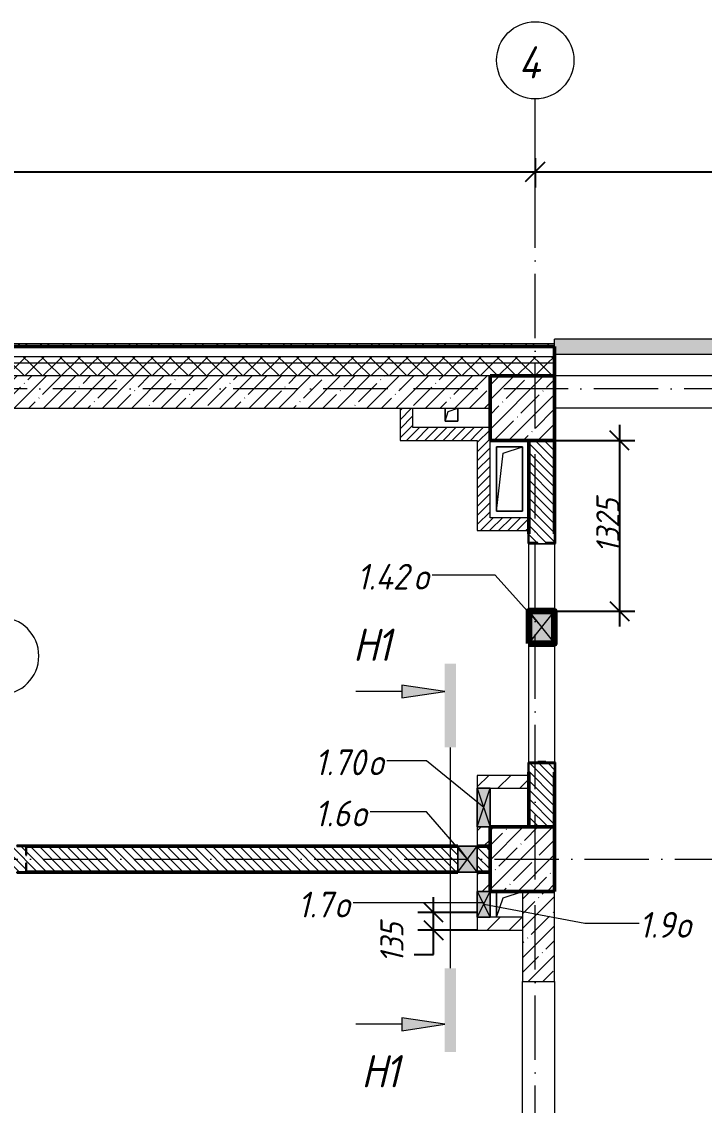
# Model space of a CAD drawing. Header units: millimetres. Extents: x -356862 to 418287, y 0 to 839748.
# Drawn here: x -175053 to -169752, y 501087 to 509497 of the extents above; entities that cross this region are included whole.
import ezdxf

# ---------------------------------------------------------------- set-up
doc = ezdxf.new("R2010")
doc.units = ezdxf.units.MM
doc.linetypes.add('200_ШТРИХ_ш1п0_6_', pattern=[160, 100, -60])
doc.linetypes.add('50_200_ШТРИХ_1Т_ш5_п1_п1_', pattern=[700, 500, -100, 0, -100])
for name, color, linetype, lineweight in [('9.7) Заделка 956 шт', 6, 'Continuous', 158), ('A-____-____-DIMS', 7, 'Continuous', 9), ('A-____-NOTE-TEXT', 7, 'Continuous', 9), ('A-____-NOTE-TEXT-1', 7, 'Continuous', 5), ('A-DETL-GENF-OTLN', 7, 'Continuous', 9), ('A-FLOR-____-OTLN', 7, 'Continuous', 9), ('A-GENM-____-MCUT', 7, 'Continuous', 25), ('A-GENM-____-OTLN', 7, 'Continuous', 9), ('A-GENM-____-OTLN-1', 7, 'Continuous', 25), ('A-GLAZ-____-IDEN', 7, 'Continuous', 9), ('A-GLAZ-____-OTLN', 7, 'Continuous', 9), ('A-WALL-____-MCUT-1', 7, 'Continuous', 9), ('A-WALL-____-MCUT-2', 7, 'Continuous', 50), ('A-WALL-____-MCUT-3', 7, 'Continuous', 9), ('A-WALL-____-OTLN', 7, 'Continuous', 9), ('A-WALL-____-PATT-1', 7, 'Continuous', 9), ('A-WALL-FNSH-MCUT-1', 7, 'Continuous', 9), ('I-WALL-____-OTLN', 7, 'Continuous', 9), ('S-COLS-____-MCUT', 7, 'Continuous', 50), ('S-COLS-____-OTLN', 7, 'Continuous', 9), ('S-GRID-____-IDEN', 7, 'Continuous', 9), ('S-GRID-____-OTLN-1', 7, '50_200_ШТРИХ_1Т_ш5_п1_п1_', 9)]:
    doc.layers.add(name, color=color, linetype=linetype, lineweight=lineweight)
for name, color, linetype, lineweight, true_color in [('A-AREA-IDEN-1', 7, 'Continuous', 9, 0x000000), ('A-DETL-GENF-OTLN-4', 9, '200_ШТРИХ_ш1п0_6_', 9, 0x808080), ('A-DETL-GENF-OTLN-5', 7, 'Continuous', 5, 0xc0c0c0), ('A-GLAZ-____-OTLN-1', 7, 'Continuous', 9, 0xc0c0c0)]:
    doc.layers.add(name, color=color, linetype=linetype, lineweight=lineweight, true_color=true_color)
doc.styles.add('ISOCPEUR_I', font='isocpeui.ttf', dxfattribs={"width": 0.9, "height": 2.5})
doc.styles.add('ISOCPEUR_I_10', font='isocpeui.ttf', dxfattribs={"width": 0.9, "height": 180})
doc.styles.add('ISOCPEUR_I_9', font='isocpeui.ttf', dxfattribs={"width": 0.9, "height": 250})
doc.dimstyles.new('ISO-1_8_0_9К_СРЕДНИЙ_Кладочные_3', dxfattribs={"dimscale": 304.8, "dimtxt": 179.276612, "dimasz": 0.492126, "dimexe": 0.393701, "dimexo": 0, "dimgap": 0, "dimtad": 1, "dimdec": 3, "dimrnd": 0.001, "dimdsep": 46, "dimtxsty": 'ISOCPEUR_I_10', "dimblk1": 'OBLIQUE', "dimblk2": 'OBLIQUE', "dimsah": 1, "dimcen": 0.09, "dimdle": 0.393701, "dimazin": 0, "dimtfac": 1, "dimtdec": 4, "dimtix": 1, "dimtmove": 0, "dimatfit": 3, "dimfxl": 1, "dimtvp": 1, "dimtolj": 1, "dimtzin": 0, "dimarcsym": 2})
doc.dimstyles.new('ISO-1_8_0_9К_СРЕДНИЙ_Кладочные_4', dxfattribs={"dimscale": 304.8, "dimtxt": 179.276612, "dimasz": 0.492126, "dimexe": 0.393701, "dimexo": 0, "dimgap": 0, "dimtad": 1, "dimdec": 3, "dimrnd": 0.001, "dimdsep": 46, "dimtxsty": 'ISOCPEUR_I_10', "dimblk1": 'OBLIQUE', "dimblk2": 'OBLIQUE', "dimsah": 1, "dimcen": 0.09, "dimdle": 0.393701, "dimazin": 0, "dimtfac": 1, "dimtdec": 4, "dimtix": 1, "dimtmove": 1, "dimatfit": 3, "dimfxl": 1, "dimtvp": 1, "dimtolj": 1, "dimtzin": 0, "dimarcsym": 2})
doc.dimstyles.new('ISO-2_5_0_9К_БОЛЬШОЙ_ОСИ', dxfattribs={"dimscale": 304.8, "dimtxt": 248.995294, "dimasz": 0.492126, "dimexe": 0.393701, "dimexo": 0, "dimgap": 0, "dimtad": 1, "dimdec": 0, "dimzin": 0, "dimdsep": 46, "dimtxsty": 'ISOCPEUR_I', "dimblk1": 'OBLIQUE', "dimblk2": 'OBLIQUE', "dimsah": 1, "dimcen": 0.09, "dimdle": 0.393701, "dimazin": 0, "dimtfac": 1, "dimtdec": 4, "dimtix": 1, "dimtmove": 0, "dimatfit": 3, "dimfxl": 1, "dimtvp": 1, "dimtolj": 1, "dimtzin": 0, "dimarcsym": 2})
pattern_1 = [(45, (-176515.07, 459015.94), (-70.71068, 70.71068), []), (135, (-176515.07, 459015.94), (-70.71068, -70.71068), [])]
pattern_2 = [(135, (-176515.067, 459015.94), (-35.35534, -35.35534), [])]
pattern_3 = [(45, (-176515.07, 459015.94), (-114.04925, 114.04925), []), (45, (-176401.02, 459015.94), (-114.04925, 114.04925), [201.612, -40.322, 3.353, -36.97])]
pattern_4 = [(45, (-176515.067, 459015.94), (-35.35534, 35.35534), [])]
pattern_5 = [(45, (-176515.07, 459015.94), (-84.8528, 84.8528), [])]

# ---------------------------------------------------------------- blocks, each defined once
blk = doc.blocks.new('BSC_Колонна _Прямоугольная - 500х500-V48-АР1_План отверстий 1 этажа в осях 1-64_А-ГГ')
at = {"layer": 'S-COLS-____-OTLN'}
h = blk.add_hatch(dxfattribs=at)
h.set_pattern_fill('FP_80', color=256, style=0, pattern_type=2)
h.set_pattern_definition([(45, (-5350, -47481.04), (-114.04925, 114.04925), []), (45, (-5235.95, -47481.04), (-114.04925, 114.04925), [201.613, -40.323, 3.353, -36.97])])
h.paths.add_polyline_path([(-250, -250), (250, -250), (250, 250), (-250, 250)], flags=0)
at = {"layer": 'S-COLS-____-MCUT'}
for p, q in [((250, 250), (-250, 250)), ((-250, 250), (-250, -250)), ((250, -250), (250, 250)), ((-250, -250), (250, -250))]:
    blk.add_line(p, q, dxfattribs=at)
blk = doc.blocks.new('BSC_Колонна _Прямоугольная - 500х500-V58-АР1_План отверстий 1 этажа в осях 1-64_А-ГГ')
at = {"layer": 'S-COLS-____-OTLN'}
h = blk.add_hatch(dxfattribs=at)
h.set_pattern_fill('FP_90', color=256, style=0, pattern_type=2)
h.set_pattern_definition([(45, (-5350, -43981.04), (-114.04925, 114.04925), []), (45, (-5235.95, -43981.04), (-114.04925, 114.04925), [201.613, -40.323, 3.353, -36.97])])
h.paths.add_polyline_path([(-250, -250), (250, -250), (250, 250), (-250, 250)], flags=0)
at = {"layer": 'S-COLS-____-MCUT'}
for p, q in [((250, 250), (-250, 250)), ((-250, 250), (-250, -250)), ((250, -250), (250, 250)), ((-250, -250), (250, -250))]:
    blk.add_line(p, q, dxfattribs=at)
blk = doc.blocks.new('АР_Перемычка - АР_Перемычка-28051689-АР1_План отверстий 1 этажа в осях 1-64_А-ГГ')
at = {"layer": 'A-GENM-____-OTLN'}
blk.add_line((-350, -100), (-342, -100), dxfattribs=at)
blk = doc.blocks.new('Фахверк_СКБ_Уголок - 200_4010-27904266-АР1_План отверстий 1 этажа в осях 1-64_А-ГГ')
at = {"layer": 'A-GENM-____-MCUT'}
for p, q in [((125, 156), (50, 156)), ((50, 156), (50, 150)), ((50, 150), (119, 150)), ((119, 150), (119, 81)), ((125, 81), (125, 156)), ((119, 81), (125, 81)), ((125, 19), (119, 19)), ((119, 19), (119, -50)), ((125, -56), (125, 19)), ((119, -50), (50, -50)), ((50, -50), (50, -56)), ((50, -56), (125, -56))]:
    blk.add_line(p, q, dxfattribs=at)
blk = doc.blocks.new('Фахверк_СКБ_Уголок - 200_3600-27915153-АР1_План отверстий 1 этажа в осях 1-64_А-ГГ')
at = {"layer": 'A-GENM-____-MCUT'}
for p, q in [((125, 156), (50, 156)), ((50, 156), (50, 150)), ((50, 150), (119, 150)), ((119, 150), (119, 81)), ((125, 81), (125, 156)), ((119, 81), (125, 81)), ((125, 19), (119, 19)), ((119, 19), (119, -50)), ((125, -56), (125, 19)), ((119, -50), (50, -50)), ((50, -50), (50, -56)), ((50, -56), (125, -56))]:
    blk.add_line(p, q, dxfattribs=at)
blk = doc.blocks.new('154_Стойка_СКБ_Уголок - СМ-2530_200-28213945-АР1_План отверстий 1 этажа в осях 1-64_А-ГГ')
at = {"layer": 'A-GENM-____-MCUT'}
for p, q in [((125, 156), (125, 81)), ((200, 156), (125, 156)), ((131, 81), (131, 150)), ((131, 150), (200, 150)), ((200, 150), (200, 156)), ((125, 81), (131, 81)), ((131, 19), (125, 19)), ((125, 19), (125, -56)), ((131, -50), (131, 19)), ((125, -56), (200, -56)), ((200, -50), (131, -50)), ((200, -56), (200, -50))]:
    blk.add_line(p, q, dxfattribs=at)
blk = doc.blocks.new('Стойка_Влож_Полоса боковая - Полоса-28213942-АР1_План отверстий 1 этажа в осях 1-64_А-ГГ')
at = {"layer": 'A-GENM-____-OTLN'}
for p, q in [((-5, 60), (0, 60)), ((-5, -60), (-5, 60)), ((0, 31), (0, -31)), ((0, -60), (-5, -60))]:
    blk.add_line(p, q, dxfattribs=at)
blk = doc.blocks.new('AR_Отверстие прямоугольное _в плите_ - AR_Отверстие прямоугольное _в плите_-V163-АР1_План отверстий 1 этажа в осях 1-64_А-ГГ')
at = {"layer": 'A-GENM-____-OTLN'}
for p, q in [((100, 250), (-100, 250)), ((-100, 250), (-100, -250)), ((-100, -250), (-50, 200)), ((-50, 200), (100, 250)), ((100, -250), (100, 250)), ((-100, -250), (100, -250))]:
    blk.add_line(p, q, dxfattribs=at)
blk = doc.blocks.new('AR_Отверстие прямоугольное _в плите_ - AR_Отверстие прямоугольное _в плите_-V168-АР1_План отверстий 1 этажа в осях 1-64_А-ГГ')
at = {"layer": 'A-GENM-____-OTLN'}
for p, q in [((-50, 50), (-50, -50)), ((-50, -50), (-25, 25)), ((-25, 25), (50, 50)), ((50, -50), (50, 50)), ((-50, -50), (50, -50))]:
    blk.add_line(p, q, dxfattribs=at)
blk = doc.blocks.new('AR_Отверстие прямоугольное _в плите_ - AR_Отверстие прямоугольное _в плите_-V209-АР1_План отверстий 1 этажа в осях 1-64_А-ГГ')
at = {"layer": 'A-GENM-____-OTLN'}
for p, q in [((-100, 100), (-100, -100)), ((-50, 50), (100, 100)), ((-100, -100), (-50, 50))]:
    blk.add_line(p, q, dxfattribs=at)
blk = doc.blocks.new('Отлив_СКБ - Отлив витража_120_НВФ-31885342-АР1_План отверстий 1 этажа в осях 1-64_А-ГГ')
at = {"layer": 'A-GLAZ-____-OTLN-1'}
for points in [[(0, 0), (0, -2), (7800, -2), (7800, 0), (2810.2, 0)], [(0, -2), (0, -120), (7800, -120), (7800, -2), (2810.2, -2)]]:
    blk.add_hatch(color=256, dxfattribs=at).paths.add_polyline_path(points, flags=0)
at = {"layer": 'A-GLAZ-____-OTLN'}
for p, q in [((0, 0), (7800, 0)), ((7800, -2), (0, -2)), ((0, -120), (0, -83)), ((7800, -83), (7800, -120)), ((0, -120), (7800, -120))]:
    blk.add_line(p, q, dxfattribs=at)
blk = doc.blocks.new('AR_Отверстие прямоугольное _в стене__БезПР - AR_Отверстие прямоугольное _в стене__БезПР-36428058-АР1_План отверстий 1 этажа в осях 1-64_А-ГГ')
at = {"layer": 'A-GLAZ-____-OTLN'}
blk.add_hatch(color=256, dxfattribs=at).paths.add_polyline_path([(-125, -100), (125, -100), (125, 100), (-125, 100)], flags=0)
at = {"layer": 'A-DETL-GENF-OTLN'}
for p, q in [((-125, -100), (-125, 100)), ((-125, 100), (125, 100)), ((125, 100), (-125, -100)), ((-125, 100), (125, -100)), ((125, 100), (-125, 100)), ((-125, 100), (-125, -100)), ((125, 100), (125, -100)), ((125, -100), (125, 100)), ((125, -100), (-125, -100)), ((-125, -100), (125, -100))]:
    blk.add_line(p, q, dxfattribs=at)
blk = doc.blocks.new('AR_Отверстие прямоугольное _в стене__БезПР - AR_Отверстие прямоугольное _в стене__БезПР-36428113-АР1_План отверстий 1 этажа в осях 1-64_А-ГГ')
at = {"layer": 'A-GLAZ-____-OTLN'}
blk.add_hatch(color=256, dxfattribs=at).paths.add_polyline_path([(-100, -50), (100, -50), (100, 50), (-100, 50)], flags=0)
at = {"layer": 'A-DETL-GENF-OTLN'}
for p, q in [((-100, -50), (-100, 50)), ((-100, 50), (100, 50)), ((100, 50), (-100, -50)), ((-100, 50), (100, -50)), ((100, 50), (-100, 50)), ((-100, 50), (-100, -50)), ((100, 50), (100, -50)), ((100, -50), (100, 50)), ((100, -50), (-100, -50)), ((-100, -50), (100, -50))]:
    blk.add_line(p, q, dxfattribs=at)
blk = doc.blocks.new('AR_Отверстие прямоугольное _в стене__БезПР - AR_Отверстие прямоугольное _в стене__БезПР-36427593-АР1_План отверстий 1 этажа в осях 1-64_А-ГГ')
at = {"layer": 'A-GLAZ-____-OTLN'}
blk.add_hatch(color=256, dxfattribs=at).paths.add_polyline_path([(75, 100), (-75, 100), (-75, -100), (75, -100)], flags=0)
at = {"layer": 'A-DETL-GENF-OTLN'}
for p, q in [((-75, -100), (-75, 100)), ((-75, 100), (75, 100)), ((75, 100), (-75, -100)), ((-75, 100), (75, -100)), ((75, 100), (-75, 100)), ((-75, 100), (-75, -100)), ((75, 100), (75, -100)), ((75, -100), (75, 100)), ((75, -100), (-75, -100)), ((-75, -100), (75, -100))]:
    blk.add_line(p, q, dxfattribs=at)
blk = doc.blocks.new('AR_Отверстие прямоугольное _в стене__БезПР - AR_Отверстие прямоугольное _в стене__БезПР-36428966-АР1_План отверстий 1 этажа в осях 1-64_А-ГГ')
at = {"layer": 'A-GLAZ-____-OTLN'}
blk.add_hatch(color=256, dxfattribs=at).paths.add_polyline_path([(150, 50), (-150, 50), (-150, -50), (150, -50)], flags=0)
at = {"layer": 'A-DETL-GENF-OTLN'}
for p, q in [((-150, -50), (-150, 50)), ((-150, 50), (150, 50)), ((150, 50), (-150, -50)), ((-150, 50), (150, -50)), ((150, 50), (-150, 50)), ((-150, 50), (-150, -50)), ((150, 50), (150, -50)), ((150, -50), (150, 50)), ((150, -50), (-150, -50)), ((-150, -50), (150, -50))]:
    blk.add_line(p, q, dxfattribs=at)
at = {"layer": 'A-GLAZ-____-OTLN'}
blk.add_line((150, 50), (-150, 50), dxfattribs=at)
blk = doc.blocks.new('DET_L_Имитация разреза_ISO2-5 - Влево-36781287-АР1_План отверстий 1 этажа в осях 1-64_А-ГГ')
at = {"layer": 'A-DETL-GENF-OTLN-5'}
blk.add_line((143.1, 0), (1856.9, 0), dxfattribs=at)
blk = doc.blocks.new('Ось сетки - Круг_Ø6_00__ISO-2_5_0_9K_-25732049-АР1_План отверстий 1 этажа в осях 1-64_А-ГГ')
at = {"layer": 'S-GRID-____-IDEN'}
blk.add_circle((0, 0), 3, dxfattribs=at)
blk = doc.blocks.new('_Oblique')
at = {"color": 0, "linetype": 'ByBlock', "lineweight": -2}
blk.add_line((-0.5, -0.5), (0.5, 0.5), dxfattribs=at)
blk = doc.blocks.new('*D13344')
at = {"layer": 'A-____-____-DIMS', "color": 0, "lineweight": -2, "transparency": 16777216}
for p, q in [((-178865.1, 508436.8), (-178865.1, 508210.7)), ((-171065.1, 508436.8), (-171065.1, 508210.7)), ((-178985.1, 508330.7), (-170945.1, 508330.7))]:
    blk.add_line(p, q, dxfattribs=at)
at = {"layer": 'Defpoints', "color": 0, "transparency": 16777216}
for p in [(-178865.1, 508436.8), (-171065.1, 508436.8), (-171065.1, 508330.7)]:
    blk.add_point(p, dxfattribs=at)
at = {"layer": 'A-____-____-DIMS', "color": 0, "lineweight": -2, "transparency": 16777216, "xscale": 150, "yscale": 150, "zscale": 150, "rotation": 180}
blk.add_blockref('_Oblique', (-178865.1, 508330.7), dxfattribs=at)
at = {"layer": 'A-____-____-DIMS', "color": 0, "lineweight": -2, "transparency": 16777216, "xscale": 150, "yscale": 150, "zscale": 150}
blk.add_blockref('_Oblique', (-171065.1, 508330.7), dxfattribs=at)
at = {"layer": 'A-____-____-DIMS', "color": 0, "transparency": 16777216, "insert": (-174965.1, 508332), "char_height": 2.5, "width": 758.478, "attachment_point": 5, "style": 'ISOCPEUR_I'}
blk.add_mtext('\\A1;7800', dxfattribs=at)
blk = doc.blocks.new('*D13345')
at = {"layer": 'A-____-____-DIMS', "color": 0, "lineweight": -2, "transparency": 16777216}
for p, q in [((-171065.1, 508436.8), (-171065.1, 508210.7)), ((-166665.1, 508436.8), (-166665.1, 508210.7)), ((-171185.1, 508330.7), (-166545.1, 508330.7))]:
    blk.add_line(p, q, dxfattribs=at)
at = {"layer": 'Defpoints', "color": 0, "transparency": 16777216}
for p in [(-171065.1, 508436.8), (-166665.1, 508436.8), (-166665.1, 508330.7)]:
    blk.add_point(p, dxfattribs=at)
at = {"layer": 'A-____-____-DIMS', "color": 0, "lineweight": -2, "transparency": 16777216, "xscale": 150, "yscale": 150, "zscale": 150, "rotation": 180}
blk.add_blockref('_Oblique', (-171065.1, 508330.7), dxfattribs=at)
at = {"layer": 'A-____-____-DIMS', "color": 0, "lineweight": -2, "transparency": 16777216, "xscale": 150, "yscale": 150, "zscale": 150}
blk.add_blockref('_Oblique', (-166665.1, 508330.7), dxfattribs=at)
at = {"layer": 'A-____-____-DIMS', "color": 0, "transparency": 16777216, "insert": (-168865.1, 508332), "char_height": 2.5, "width": 804.446, "attachment_point": 5, "style": 'ISOCPEUR_I'}
blk.add_mtext('\\A1;4400', dxfattribs=at)
blk = doc.blocks.new('*D13407')
at = {"layer": 'A-____-____-DIMS', "color": 0, "lineweight": -2, "transparency": 16777216}
for p, q in [((-170411.2, 506367), (-170411.2, 504802)), ((-170915.1, 506247), (-170291.2, 506247)), ((-170915.1, 504922), (-170291.2, 504922))]:
    blk.add_line(p, q, dxfattribs=at)
at = {"layer": 'Defpoints', "color": 0, "transparency": 16777216}
for p in [(-170915.1, 506247), (-170915.1, 504922), (-170411.2, 504922)]:
    blk.add_point(p, dxfattribs=at)
at = {"layer": 'A-____-____-DIMS', "color": 0, "lineweight": -2, "transparency": 16777216, "xscale": 150, "yscale": 150, "zscale": 150}
for p, rotation in [((-170411.2, 506247), 90), ((-170411.2, 504922), 270)]:
    blk.add_blockref('_Oblique', p, dxfattribs=dict(at, rotation=rotation))
at = {"layer": 'A-____-____-DIMS', "color": 0, "transparency": 16777216, "insert": (-170501.2, 505584.5), "char_height": 180, "width": 504.733, "attachment_point": 5, "rotation": 90, "style": 'ISOCPEUR_I_10'}
blk.add_mtext('\\A1;1325', dxfattribs=at)
blk = doc.blocks.new('*D13408')
at = {"layer": 'A-____-____-DIMS', "color": 0, "lineweight": -2, "transparency": 16777216}
for p, q in [((-171855.5, 502327), (-171855.5, 502702)), ((-171515.1, 502582), (-171975.5, 502582)), ((-171515.1, 502447), (-171975.5, 502447)), ((-171855.5, 502256.5), (-171855.5, 502447)), ((-172005.5, 502256.5), (-171855.5, 502256.5))]:
    blk.add_line(p, q, dxfattribs=at)
at = {"layer": 'Defpoints', "color": 0, "transparency": 16777216}
for p in [(-171855.5, 502582), (-171515.1, 502582), (-171515.1, 502447)]:
    blk.add_point(p, dxfattribs=at)
at = {"layer": 'A-____-____-DIMS', "color": 0, "lineweight": -2, "transparency": 16777216, "xscale": 150, "yscale": 150, "zscale": 150}
for p, rotation in [((-171855.5, 502582), 90), ((-171855.5, 502447), 270)]:
    blk.add_blockref('_Oblique', p, dxfattribs=dict(at, rotation=rotation))
at = {"layer": 'A-____-____-DIMS', "color": 0, "transparency": 16777216, "insert": (-172268.1, 502192.4), "char_height": 180, "width": 368.207, "attachment_point": 1, "rotation": 90, "line_spacing_factor": 1.149209, "style": 'ISOCPEUR_I_10'}
blk.add_mtext('\\A1;135', dxfattribs=at)
blk = doc.blocks.new('AAR_СКБ_Марка_помещения_1_5 ммп - Номер _ Площадь-27962135-АИ_План этажа_Стены_1')
at = {"layer": 'A-AREA-IDEN-1'}
for p, q in [((-2.987, 3), (3.013, 3)), ((-2.987, 0), (3.013, 0))]:
    blk.add_line(p, q, dxfattribs=at)
for centre, start, end in [((-2.987, 1.5), 90, 270), ((3.013, 1.5), 270, 90)]:
    blk.add_arc(centre, 1.5, start, end, dxfattribs=at)

msp = doc.modelspace()

# ---------------------------------------------------------------- hatches: boundary and pattern name
at = {"layer": 'A-____-NOTE-TEXT-1'}
for points in [[(-171681.6992, 503863.8893), (-171681.6992, 504513.8893), (-171768.4358, 504513.8893), (-171768.4358, 503863.8893)], [(-172102.0772, 504248.0412), (-171768.4358, 504298.0412), (-172102.0772, 504348.0412)], [(-171681.6992, 501500.0766), (-171681.6992, 502150.0766), (-171768.4358, 502150.0766), (-171768.4358, 501500.0766)], [(-172102.0772, 501665.9247), (-171768.4358, 501715.9247), (-172102.0772, 501765.9247)]]:
    msp.add_hatch(color=256, dxfattribs=at).paths.add_polyline_path(points, flags=0)
at = {"layer": 'A-WALL-____-PATT-1'}
h = msp.add_hatch(dxfattribs=at)
h.set_pattern_fill('FP_3', color=256, style=0, pattern_type=2)
h.set_pattern_definition([(45, (-176515.07, 459015.94), (-85.53659, 85.53659), []), (45, (-176458.04, 459015.94), (-85.53659, 85.53659), [])])
h.paths.add_polyline_path([(-152735.0675, 506976.983), (-152735.0675, 506996.983), (-157815.0675, 506996.983), (-157815.0675, 506976.983), (-153552.9818, 506976.983)], flags=0)
h.paths.add_polyline_path([(-159215.0675, 506976.983), (-159215.0675, 506996.983), (-159815.0675, 506996.983), (-159815.0675, 506976.983)], flags=0)
h.paths.add_polyline_path([(-161915.0675, 506976.983), (-161915.0675, 506996.983), (-163115.0675, 506996.983), (-163115.0675, 506976.983), (-162390.3032, 506976.983)], flags=0)
h.paths.add_polyline_path([(-170915.0675, 506976.983), (-170915.0675, 506996.983), (-179195.0675, 506996.983), (-179195.0675, 506976.983), (-171227.6247, 506976.983)], flags=0)
h = msp.add_hatch(dxfattribs=at)
h.set_pattern_fill('FP_1', color=256, style=0, pattern_type=2)
h.set_pattern_definition(pattern_1)
h.paths.add_polyline_path([(-152865.0675, 506846.983), (-152815.0675, 506846.983), (-152815.0675, 506896.983), (-157815.0675, 506896.983), (-157815.0675, 506846.983), (-153552.9818, 506846.983)], flags=0)
h.paths.add_polyline_path([(-161915.0675, 506846.983), (-161915.0675, 506896.983), (-163115.0675, 506896.983), (-163115.0675, 506846.983), (-162390.3032, 506846.983)], flags=0)
h.paths.add_polyline_path([(-159815.0675, 506846.983), (-159215.0675, 506846.983), (-159215.0675, 506896.983), (-159815.0675, 506896.983)], flags=0)
h.paths.add_polyline_path([(-171227.6247, 506846.983), (-170915.0675, 506846.983), (-170915.0675, 506896.983), (-179115.0675, 506896.983), (-179115.0675, 506846.983), (-172995.089, 506846.983)], flags=0)
h = msp.add_hatch(dxfattribs=at)
h.set_pattern_fill('FP_1', color=256, style=0, pattern_type=2)
h.set_pattern_definition(pattern_1)
h.paths.add_polyline_path([(-152965.0675, 506746.983), (-152865.0675, 506746.983), (-152865.0675, 506846.983), (-157815.0675, 506846.983), (-157815.0675, 506746.983), (-153552.9818, 506746.983)], flags=0)
h.paths.add_polyline_path([(-159215.0675, 506746.983), (-159215.0675, 506846.983), (-159815.0675, 506846.983), (-159815.0675, 506746.983)], flags=0)
h.paths.add_polyline_path([(-162390.3032, 506746.983), (-161915.0675, 506746.983), (-161915.0675, 506846.983), (-163115.0675, 506846.983), (-163115.0675, 506752.983), (-163040.0675, 506752.983), (-163040.0675, 506746.983), (-162415.0675, 506746.983)], flags=0)
h.paths.add_polyline_path([(-170915.0675, 506746.983), (-170915.0675, 506846.983), (-179065.0675, 506846.983), (-179065.0675, 506746.983), (-171227.6247, 506746.983)], flags=0)
h = msp.add_hatch(dxfattribs=at)
h.set_pattern_fill('FP_27', color=256, style=0, pattern_type=2)
h.set_pattern_definition(pattern_3)
h.paths.add_polyline_path([(-171415.0675, 506496.983), (-171415.0675, 506746.983), (-178465.0675, 506746.983), (-178465.0675, 506496.983), (-172995.089, 506496.983)], flags=0)
h = msp.add_hatch(dxfattribs=at)
h.set_pattern_fill('FP_5', color=256, style=0, pattern_type=2)
h.set_pattern_definition(pattern_4)
h.paths.add_polyline_path([(-172015.0675, 506246.983), (-172015.0675, 506496.983), (-172115.0675, 506496.983), (-172115.0675, 506246.983)], flags=0)
h = msp.add_hatch(dxfattribs=at)
h.set_pattern_fill('FP_5', color=256, style=0, pattern_type=2)
h.set_pattern_definition(pattern_4)
h.paths.add_polyline_path([(-171515.0675, 506246.983), (-171515.0675, 506346.983), (-172015.0675, 506346.983), (-172015.0675, 506246.983)], flags=0)
h = msp.add_hatch(dxfattribs=at)
h.set_pattern_fill('FP_5', color=256, style=0, pattern_type=2)
h.set_pattern_definition(pattern_4)
h.paths.add_polyline_path([(-171415.0675, 505546.983), (-171415.0675, 506346.983), (-171515.0675, 506346.983), (-171515.0675, 505546.983)], flags=0)
h = msp.add_hatch(dxfattribs=at)
h.set_pattern_fill('FP_6', color=256, style=0, pattern_type=2)
h.set_pattern_definition(pattern_2)
h.paths.add_polyline_path([(-171046.0675, 503246.983), (-170915.0675, 503246.983), (-170915.0675, 503740.983), (-170984.0675, 503740.983), (-170984.0675, 503746.983), (-171046.0675, 503746.983), (-171046.0675, 503740.983), (-171115.0675, 503740.983), (-171115.0675, 503246.983)], flags=0)
h.paths.add_polyline_path([(-170984.0675, 505446.983), (-170984.0675, 505452.983), (-170915.0675, 505452.983), (-170915.0675, 506246.983), (-171115.0675, 506246.983), (-171115.0675, 505452.983), (-171046.0675, 505452.983), (-171046.0675, 505446.983)], flags=0)
h = msp.add_hatch(dxfattribs=at)
h.set_pattern_fill('FP_5', color=256, style=0, pattern_type=2)
h.set_pattern_definition(pattern_4)
h.paths.add_polyline_path([(-171415.0675, 505546.983), (-171115.0675, 505546.983), (-171115.0675, 505646.983), (-171415.0675, 505646.983)], flags=0)
h = msp.add_hatch(dxfattribs=at)
h.set_pattern_fill('FP_4', color=256, style=0, pattern_type=2)
h.set_pattern_definition(pattern_5)
h.paths.add_polyline_path([(-171515.0675, 503096.983), (-171415.0675, 503096.983), (-171415.0675, 503246.983), (-171515.0675, 503246.983)], flags=0)
h.paths.add_polyline_path([(-171415.0675, 503546.983), (-171415.0675, 503646.983), (-171515.0675, 503646.983), (-171515.0675, 503546.983)], flags=0)
h = msp.add_hatch(dxfattribs=at)
h.set_pattern_fill('FP_4', color=256, style=0, pattern_type=2)
h.set_pattern_definition(pattern_5)
h.paths.add_polyline_path([(-171115.0675, 503546.983), (-171115.0675, 503646.983), (-171415.0675, 503646.983), (-171415.0675, 503546.983), (-171227.6247, 503546.983)], flags=0)
h = msp.add_hatch(dxfattribs=at)
h.set_pattern_fill('FP_6', color=256, style=0, pattern_type=2)
h.set_pattern_definition(pattern_2)
h.paths.add_polyline_path([(-171515.0675, 502896.983), (-171415.0675, 502896.983), (-171415.0675, 503096.983), (-171515.0675, 503096.983)], flags=0)
h.paths.add_polyline_path([(-171665.0675, 502896.983), (-171665.0675, 503096.983), (-175015.0675, 503096.983), (-175015.0675, 503027.983), (-175021.0675, 503027.983), (-175021.0675, 503096.983), (-178465.0675, 503096.983), (-178465.0675, 502896.983), (-175021.0675, 502896.983), (-175021.0675, 502965.983), (-175015.0675, 502965.983), (-175015.0675, 502896.983), (-172995.089, 502896.983)], flags=0)
h = msp.add_hatch(dxfattribs=at)
h.set_pattern_fill('FP_4', color=256, style=0, pattern_type=2)
h.set_pattern_definition(pattern_5)
h.paths.add_polyline_path([(-171415.0675, 502446.983), (-171415.0675, 502546.983), (-171515.0675, 502546.983), (-171515.0675, 502446.983)], flags=0)
h.paths.add_polyline_path([(-171472.2103, 502746.983), (-171415.0675, 502746.983), (-171415.0675, 502896.983), (-171515.0675, 502896.983), (-171515.0675, 502746.983)], flags=0)
h = msp.add_hatch(dxfattribs=at)
h.set_pattern_fill('FP_27', color=256, style=0, pattern_type=2)
h.set_pattern_definition(pattern_3)
h.paths.add_polyline_path([(-170915.0675, 497746.983), (-170915.0675, 499296.983), (-171165.0675, 499296.983), (-171165.0675, 497746.983)], flags=0)
h.paths.add_polyline_path([(-171112.1829, 499796.983), (-170915.0675, 499796.983), (-170915.0675, 500346.983), (-171165.0675, 500346.983), (-171165.0675, 499796.983)], flags=0)
h.paths.add_polyline_path([(-170915.0675, 502046.983), (-170915.0675, 502746.983), (-171165.0675, 502746.983), (-171165.0675, 502046.983)], flags=0)
h = msp.add_hatch(dxfattribs=at)
h.set_pattern_fill('FP_4', color=256, style=0, pattern_type=2)
h.set_pattern_definition(pattern_5)
h.paths.add_polyline_path([(-171165.0675, 502446.983), (-171165.0675, 502546.983), (-171415.0675, 502546.983), (-171415.0675, 502446.983), (-171227.6247, 502446.983)], flags=0)

# ---------------------------------------------------------------- linework, layer by layer
at = {"layer": '9.7) Заделка 956 шт'}
msp.add_lwpolyline([(-171115.0675, 504671.983), (-170915.0675, 504671.983), (-170915.0675, 504921.983), (-171115.0675, 504921.983)], close=True, dxfattribs=at)
at = {"layer": 'A-____-NOTE-TEXT'}
for p, q in [((-172102.0772, 504298.0412), (-172458.3272, 504298.0412)), ((-171768.4358, 504298.0412), (-172102.0772, 504348.0412)), ((-172102.0772, 504348.0412), (-172102.0772, 504248.0412)), ((-172102.0772, 504248.0412), (-171768.4358, 504298.0412)), ((-172102.0772, 501765.9247), (-172102.0772, 501665.9247)), ((-171768.4358, 501715.9247), (-172102.0772, 501765.9247)), ((-172102.0772, 501715.9247), (-172458.3272, 501715.9247)), ((-172102.0772, 501665.9247), (-171768.4358, 501715.9247))]:
    msp.add_line(p, q, dxfattribs=at)
at = {"layer": 'A-FLOR-____-OTLN'}
for p, q in [((-171765.0675, 506396.983), (-171765.0675, 506496.983)), ((-171665.0675, 506496.983), (-171665.0675, 506396.983)), ((-171665.0675, 506396.983), (-171765.0675, 506396.983)), ((-171365.0675, 506196.983), (-171165.0675, 506196.983)), ((-171365.0675, 505696.983), (-171365.0675, 506196.983)), ((-171165.0675, 506196.983), (-171165.0675, 505696.983)), ((-171165.0675, 505696.983), (-171365.0675, 505696.983)), ((-171365.0675, 502546.983), (-171365.0675, 502746.983))]:
    msp.add_line(p, q, dxfattribs=at)
at = {"layer": 'A-GLAZ-____-IDEN'}
for p, q in [((-171375.3424, 505201.482), (-171865.8334, 505201.482)), ((-171015.0675, 504796.983), (-171375.3424, 505201.482)), ((-171909.6099, 503760.954), (-172217.4568, 503760.954)), ((-171465.0675, 503396.983), (-171909.6099, 503760.954)), ((-171909.6099, 503363.954), (-172347.9459, 503363.954)), ((-171590.0675, 502996.983), (-171909.6099, 503363.954)), ((-171465.0675, 502656.983), (-172479.2886, 502657.0571)), ((-171465.0675, 502646.983), (-170681.3315, 502499.7167)), ((-170681.3315, 502499.7167), (-170259.3153, 502499.7167))]:
    msp.add_line(p, q, dxfattribs=at)
at = {"layer": 'A-WALL-____-MCUT-1'}
for p, q in [((-171415.0675, 506746.983), (-178465.0675, 506746.983)), ((-178465.0675, 506496.983), (-171415.0675, 506496.983)), ((-171165.0675, 502746.983), (-171165.0675, 502046.983)), ((-170915.0675, 502046.983), (-170915.0675, 502746.983)), ((-171165.0675, 502046.983), (-170915.0675, 502046.983))]:
    msp.add_line(p, q, dxfattribs=at)
at = {"layer": 'A-WALL-____-MCUT-2'}
for p, q in [((-170915.0675, 506976.983), (-179195.0675, 506976.983)), ((-170915.0675, 506746.983), (-170915.0675, 506976.983)), ((-171115.0675, 506246.983), (-171115.0675, 505521.983)), ((-170915.0675, 505521.983), (-170915.0675, 506246.983)), ((-170984.0675, 503746.983), (-171046.0675, 503746.983)), ((-171115.0675, 503671.983), (-171115.0675, 503246.983)), ((-170915.0675, 503246.983), (-170915.0675, 503671.983)), ((-171665.0675, 503096.983), (-175015.0675, 503096.983)), ((-171415.0675, 503096.983), (-171515.0675, 503096.983)), ((-175015.0675, 502896.983), (-171665.0675, 502896.983)), ((-171515.0675, 502896.983), (-171415.0675, 502896.983))]:
    msp.add_line(p, q, dxfattribs=at)
at = {"layer": 'A-WALL-____-MCUT-3'}
for p, q in [((-170915.0675, 506896.983), (-179115.0675, 506896.983)), ((-170915.0675, 506846.983), (-179065.0675, 506846.983))]:
    msp.add_line(p, q, dxfattribs=at)
at = {"layer": 'A-WALL-____-OTLN'}
for p, q in [((-166915.0675, 506746.983), (-170915.0675, 506746.983)), ((-166915.0675, 506496.983), (-170915.0675, 506496.983)), ((-171165.0675, 500346.983), (-171165.0675, 502046.983)), ((-170915.0675, 502046.983), (-170915.0675, 500346.983))]:
    msp.add_line(p, q, dxfattribs=at)
at = {"layer": 'A-WALL-FNSH-MCUT-1'}
for p, q in [((-170915.0675, 506996.983), (-179215.0675, 506996.983)), ((-170915.0675, 506976.983), (-170915.0675, 506996.983)), ((-172115.0675, 506496.983), (-172115.0675, 506246.983)), ((-172015.0675, 506346.983), (-172015.0675, 506496.983)), ((-171415.0675, 506346.983), (-172015.0675, 506346.983)), ((-172115.0675, 506246.983), (-171515.0675, 506246.983)), ((-171515.0675, 506246.983), (-171515.0675, 505546.983)), ((-171415.0675, 505646.983), (-171415.0675, 506246.983)), ((-171115.0675, 505646.983), (-171415.0675, 505646.983)), ((-171515.0675, 505546.983), (-171115.0675, 505546.983)), ((-171115.0675, 503646.983), (-171515.0675, 503646.983)), ((-171515.0675, 503646.983), (-171515.0675, 503546.983)), ((-171415.0675, 503546.983), (-171115.0675, 503546.983)), ((-171515.0675, 503246.983), (-171515.0675, 503096.983)), ((-171515.0675, 502896.983), (-171515.0675, 502746.983)), ((-171515.0675, 502546.983), (-171515.0675, 502446.983)), ((-171165.0675, 502546.983), (-171415.0675, 502546.983)), ((-171515.0675, 502446.983), (-171165.0675, 502446.983))]:
    msp.add_line(p, q, dxfattribs=at)
at = {"layer": 'I-WALL-____-OTLN'}
for p, q in [((-171115.0675, 504921.983), (-171115.0675, 505446.983)), ((-170915.0675, 505446.983), (-170915.0675, 504921.983)), ((-171115.0675, 503746.983), (-171115.0675, 504671.983)), ((-170915.0675, 504671.983), (-170915.0675, 503746.983))]:
    msp.add_line(p, q, dxfattribs=at)
at = {"layer": 'S-GRID-____-OTLN-1'}
for p, q in [((-171065.0675, 454533.3346), (-171065.0675, 508896.9006)), ((-149807.3283, 506646.983), (-181183.8377, 506646.983)), ((-181183.8377, 502996.983), (-149807.3283, 502996.983))]:
    msp.add_line(p, q, dxfattribs=at)

# ---------------------------------------------------------------- block references
at = {"layer": 'A-AREA-IDEN-1', "xscale": 199.9999999999999, "yscale": 199.9999999999999, "zscale": 199.9999999999999}
msp.add_blockref('AAR_СКБ_Марка_помещения_1_5 ммп - Номер _ Площадь-27962135-АИ_План этажа_Стены_1', (-175822.1963, 504274.167), dxfattribs=at)
at = {"layer": 'A-DETL-GENF-OTLN-4', "rotation": 270.0000000000011}
msp.add_blockref('DET_L_Имитация разреза_ISO2-5 - Влево-36781287-АР1_План отверстий 1 этажа в осях 1-64_А-ГГ', (-171725.0675, 504006.983), dxfattribs=at)
at = {"layer": 'A-GENM-____-OTLN'}
for name, p in [('AR_Отверстие прямоугольное _в плите_ - AR_Отверстие прямоугольное _в плите_-V168-АР1_План отверстий 1 этажа в осях 1-64_А-ГГ', (-171715.0675, 506446.983)), ('AR_Отверстие прямоугольное _в плите_ - AR_Отверстие прямоугольное _в плите_-V163-АР1_План отверстий 1 этажа в осях 1-64_А-ГГ', (-171265.0675, 505946.983)), ('AR_Отверстие прямоугольное _в плите_ - AR_Отверстие прямоугольное _в плите_-V209-АР1_План отверстий 1 этажа в осях 1-64_А-ГГ', (-171265.0675, 502646.983))]:
    msp.add_blockref(name, p, dxfattribs=at)
for name, rotation in [('АР_Перемычка - АР_Перемычка-28051689-АР1_План отверстий 1 этажа в осях 1-64_А-ГГ', 269.9999999999999), ('Стойка_Влож_Полоса боковая - Полоса-28213942-АР1_План отверстий 1 этажа в осях 1-64_А-ГГ', 89.99999999999991)]:
    msp.add_blockref(name, (-171015.0675, 505446.983), dxfattribs=dict(at, rotation=rotation))
at = {"layer": 'A-GENM-____-OTLN-1', "rotation": 89.99999999999991}
for name, p in [('154_Стойка_СКБ_Уголок - СМ-2530_200-28213945-АР1_План отверстий 1 этажа в осях 1-64_А-ГГ', (-170965.0675, 505321.983)), ('Фахверк_СКБ_Уголок - 200_4010-27904266-АР1_План отверстий 1 этажа в осях 1-64_А-ГГ', (-170965.0675, 503621.983))]:
    msp.add_blockref(name, p, dxfattribs=at)
at = {"layer": 'A-GENM-____-OTLN-1'}
msp.add_blockref('Фахверк_СКБ_Уголок - 200_3600-27915153-АР1_План отверстий 1 этажа в осях 1-64_А-ГГ', (-175140.0675, 502946.983), dxfattribs=at)
at = {"layer": 'A-GLAZ-____-OTLN'}
for name, p, rotation in [('Отлив_СКБ - Отлив витража_120_НВФ-31885342-АР1_План отверстий 1 этажа в осях 1-64_А-ГГ', (-163115.0675, 506913.983), 180), ('AR_Отверстие прямоугольное _в стене__БезПР - AR_Отверстие прямоугольное _в стене__БезПР-36428058-АР1_План отверстий 1 этажа в осях 1-64_А-ГГ', (-171015.0675, 504796.983), 89.99999999999991), ('AR_Отверстие прямоугольное _в стене__БезПР - AR_Отверстие прямоугольное _в стене__БезПР-36428966-АР1_План отверстий 1 этажа в осях 1-64_А-ГГ', (-171465.0675, 503396.983), 89.9999999999999), ('AR_Отверстие прямоугольное _в стене__БезПР - AR_Отверстие прямоугольное _в стене__БезПР-36427593-АР1_План отверстий 1 этажа в осях 1-64_А-ГГ', (-171590.0675, 502996.983), 180), ('AR_Отверстие прямоугольное _в стене__БезПР - AR_Отверстие прямоугольное _в стене__БезПР-36428113-АР1_План отверстий 1 этажа в осях 1-64_А-ГГ', (-171465.0675, 502646.983), 89.9999999999999)]:
    msp.add_blockref(name, p, dxfattribs=dict(at, rotation=rotation))
at = {"layer": 'S-COLS-____-OTLN'}
for name, p in [('BSC_Колонна _Прямоугольная - 500х500-V48-АР1_План отверстий 1 этажа в осях 1-64_А-ГГ', (-171165.0675, 506496.983)), ('BSC_Колонна _Прямоугольная - 500х500-V58-АР1_План отверстий 1 этажа в осях 1-64_А-ГГ', (-171165.0675, 502996.983))]:
    msp.add_blockref(name, p, dxfattribs=at)
at = {"layer": 'S-GRID-____-IDEN', "xscale": 99.99999999999993, "yscale": 99.99999999999993, "zscale": 99.99999999999993}
msp.add_blockref('Ось сетки - Круг_Ø6_00__ISO-2_5_0_9K_-25732049-АР1_План отверстий 1 этажа в осях 1-64_А-ГГ', (-171065.0675, 509196.9006), dxfattribs=at)

# ---------------------------------------------------------------- texts
at = {"layer": 'A-____-NOTE-TEXT', "char_height": 250, "attachment_point": 1, "style": 'ISOCPEUR_I'}
for s, insert, width in [('\\fISOCPEUR|b0|i1|c204|p34|;\\W.9;Н', (-172480.7579, 504786.0495), 223.670813), ('\\fISOCPEUR|b0|i1|c204|p34|;\\W.9;1', (-172296.211, 504786.0495), 144.30375), ('\\fISOCPEUR|b0|i1|c204|p34|;\\W.9;Н', (-172415.989, 501476.2232), 223.670813), ('\\fISOCPEUR|b0|i1|c204|p34|;\\W.9;1', (-172231.4421, 501476.2232), 144.30375)]:
    msp.add_mtext(s, dxfattribs=dict(at, insert=insert, width=width))
at = {"layer": 'A-GLAZ-____-IDEN', "char_height": 200, "attachment_point": 1, "style": 'ISOCPEUR_I_9'}
for s, insert, width in [('1.42', (-172449.5901, 505289.0966), 533.923875), ('\\fISOCPEUR|b0|i1|c204|p34|;\\W.9;о', (-172009.0589, 505289.0966), 158.734125), ('1.70', (-172776.9085, 503848.5686), 505.063125), ('\\fISOCPEUR|b0|i1|c204|p34|;\\W.9;о', (-172360.1897, 503848.5686), 158.734125), ('1.6', (-172776.9036, 503451.5686), 346.329), ('\\fISOCPEUR|b0|i1|c204|p34|;\\W.9;о', (-172491.1536, 503451.5686), 158.734125), ('1.7', (-172908.2463, 502744.6717), 346.329), ('\\fISOCPEUR|b0|i1|c204|p34|;\\W.9;о', (-172622.4963, 502744.6717), 158.734125), ('1.9', (-170259.3153, 502587.3312), 346.329), ('\\fISOCPEUR|b0|i1|c204|p34|;\\W.9;о', (-169973.5653, 502587.3312), 158.734125)]:
    msp.add_mtext(s, dxfattribs=dict(at, insert=insert, width=width))
at = {"layer": 'S-GRID-____-IDEN', "insert": (-171195.7458, 509305.6752), "char_height": 250, "width": 223.670812, "attachment_point": 1, "style": 'ISOCPEUR_I'}
msp.add_mtext('\\fISOCPEUR|b0|i1|c204|p34|;\\W.9;4', dxfattribs=at)

# ---------------------------------------------------------------- dimensions: what is measured, and where the dimension line sits
at = {"layer": 'A-____-____-DIMS'}
for base, p1, p2, override, picture, middle in [((-171065.0675, 508330.7253), (-178865.0675, 508436.7913), (-171065.0675, 508436.7913), {"dimpost": '<>', "dimfxl": 7800}, '*D13344', (-174965.0675, 508331.9914)), ((-166665.0675, 508330.7253), (-171065.0675, 508436.7913), (-166665.0675, 508436.7913), {"dimpost": '<>', "dimfxl": 4400}, '*D13345', (-168865.0675, 508331.9753))]:
    dim = msp.add_linear_dim(base=base, p1=p1, p2=p2, dimstyle='ISO-2_5_0_9К_БОЛЬШОЙ_ОСИ', override=override, dxfattribs=at)
    dim.commit()
    dim.dimension.update_dxf_attribs({"geometry": picture, "text_midpoint": middle})
dim = msp.add_linear_dim(base=(-170411.2212, 504921.983), p1=(-170915.0675, 506246.983), p2=(-170915.0675, 504921.983), angle=90, dimstyle='ISO-1_8_0_9К_СРЕДНИЙ_Кладочные_3', override={"dimpost": '<>', "dimfxl": 1325}, dxfattribs=at)
dim.commit()
dim.dimension.update_dxf_attribs({"geometry": '*D13407', "text_midpoint": (-170501.2212, 505584.483)})
dim = msp.add_linear_dim(base=(-171855.4976, 502581.983), p1=(-171515.0675, 502446.983), p2=(-171515.0675, 502581.983), angle=90, dimstyle='ISO-1_8_0_9К_СРЕДНИЙ_Кладочные_4', override={"dimpost": '<>', "dimfxl": 135}, dxfattribs=at)
dim.commit()
dim.dimension.update_dxf_attribs({"geometry": '*D13408', "text_midpoint": (-171970.6597, 502256.4656), "dimtype": 160, "text_rotation": 90})

doc.saveas('drawing.dxf')
